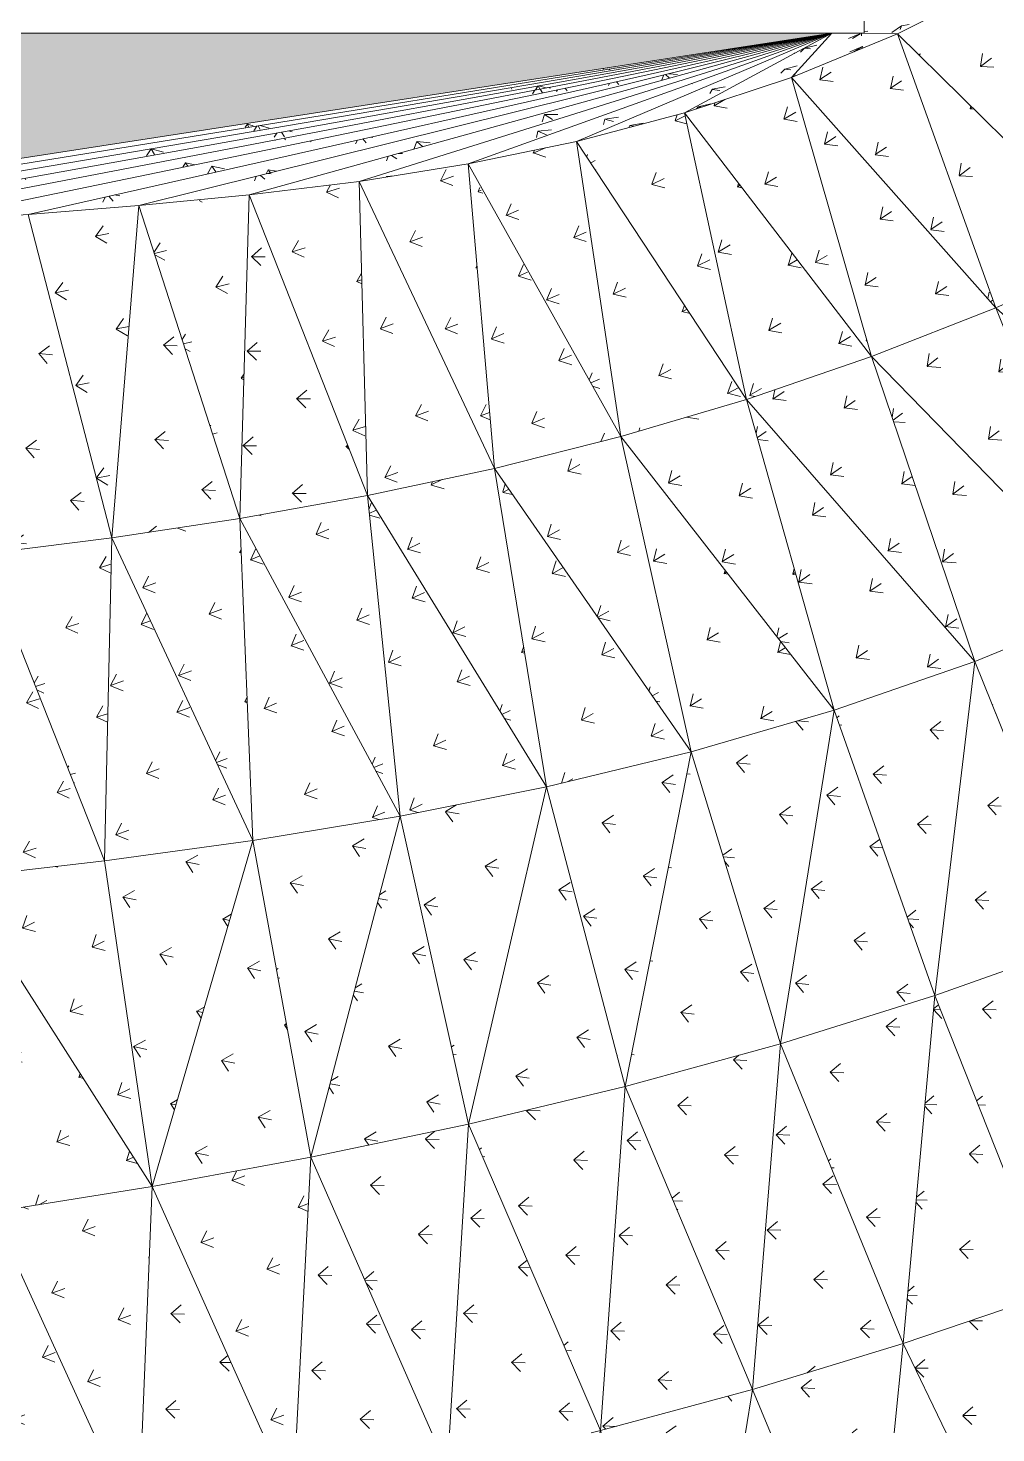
# Model space of a CAD drawing. Header units: millimetres. Extents: x -57519 to 497916, y -349472 to 446842.
# Drawn here: x 476790 to 480152, y -13502 to -8625 of the extents above; entities that cross this region are included whole.
import ezdxf

# ---------------------------------------------------------------- set-up
doc = ezdxf.new("R2010")
doc.units = ezdxf.units.MM
for name, color, linetype, lineweight in [('A-FLOR', 192, 'Continuous', 5), ('A-FLOR-PATT', 8, 'Continuous', 5), ('A-WALL', 113, 'Continuous', 20)]:
    doc.layers.add(name, color=color, linetype=linetype, lineweight=lineweight)

msp = doc.modelspace()

# ---------------------------------------------------------------- hatches: boundary and pattern name
at = {"layer": 'A-FLOR-PATT'}
h = msp.add_hatch(dxfattribs=at)
h.set_pattern_fill('FP_1845', color=256, style=0, pattern_type=2)
h.set_pattern_definition([(251.032, (475521.47, -16814.12), (142.931, 23.1444), [13.918, -91.058]), (214.662, (475521.474, -16814.115), (142.93003, 23.14613), [40.36, -174.894]), (9.198, (475521.47, -16814.115), (177.0521, 122.4203), [27.149, -117.644])])
h.paths.add_polyline_path([(479810.2, -8645.4), (480169.2, -8462.4), (479694.7, -8608), (479694.7, -8642.5), (479694.7, -8644)], flags=0)
h = msp.add_hatch(dxfattribs=at)
h.set_pattern_fill('FP_1748', color=256, style=0, pattern_type=2)
h.set_pattern_definition([(37.531, (386826.34, -27681.17), (37.6989, 233.3307), [47.438, -310.359]), (356.427, (386826.34, -27681.17), (37.6975, 233.33123), [46.223, -200.299]), (80.823, (386826.34, -27681.17), (-246.04345, 15.3608), [44.317, -192.04])])
h.paths.add_polyline_path([(480580.6, -9403.5), (480169.2, -8462.4), (479810.2, -8645.4), (480035.8, -8867.4)], flags=0)
h = msp.add_hatch(dxfattribs=at)
h.set_pattern_fill('FP_1830', color=256, style=0, pattern_type=2)
h.set_pattern_definition([(272.066, (493411.82, -5733.25), (184.9975, -147.1594), [40.275, -263.501]), (221.947, (493411.82, -5733.25), (184.9984, -147.1585), [43.876, -190.13]), (321.499, (493411.82, -5733.25), (174.0457, 156.4197), [44.323, -192.066])])
h.paths.add_polyline_path([(474457.6, -9434.3), (479582.2, -8642.5), (465950.1, -8642.5), (474382.6, -9427.3)], flags=0)
h = msp.add_hatch(dxfattribs=at)
h.set_pattern_fill('FP_1843', color=256, style=0, pattern_type=2)
h.set_pattern_definition([(302.478, (480062.9, -12432.99), (233.777, -55.24), [33.425, -218.681]), (237.993, (480062.9, -12433), (233.777, -55.242), [34.811, -150.848]), (346.705, (480062.9, -12432.99), (98.403, 157.436), [45.04, -195.175])])
h.paths.add_polyline_path([(475626.4, -9354.7), (476017.1, -9327.1), (479494.7, -8658.3), (475736.9, -9334.9)], flags=0)
h = msp.add_hatch(dxfattribs=at)
h.set_pattern_fill('FP_1836', color=256, style=0, pattern_type=2)
h.set_pattern_definition([(304.134, (479566.16, -12085.14), (235.8114, -51.709), [33.646, -220.13]), (239.463, (479566.16, -12085.14), (235.811, -51.712), [34.471, -149.375]), (347.631, (479566.16, -12085.14), (93.412, 158.347), [45.265, -196.149])])
h.paths.add_polyline_path([(476015.6, -9327.4), (476403.7, -9300), (479494.7, -8659.3), (476158.4, -9300)], flags=0)
h = msp.add_hatch(dxfattribs=at)
h.set_pattern_fill('FP_1837', color=256, style=0, pattern_type=2)
h.set_pattern_definition([(306.231, (478915.9, -11691.4), (238.198, -47.08), [33.892, -221.737]), (241.302, (478915.9, -11691.4), (238.198, -47.078), [34.013, -147.391]), (348.82, (478915.9, -11691.4), (87.109, 159.121), [45.526, -197.28])])
h.paths.add_polyline_path([(476403.7, -9300), (476790.5, -9272.3), (479494.7, -8660.6), (476537.5, -9272.3)], flags=0)
h = msp.add_hatch(dxfattribs=at)
h.set_pattern_fill('FP_1838', color=256, style=0, pattern_type=2)
h.set_pattern_definition([(310.44, (477607.12, -11810.46), (241.678, -36.982), [33.746, -220.779]), (243.96, (477607.12, -11810.46), (241.678, -36.981), [32.708, -141.734]), (351.3, (477607.12, -11810.46), (76.58, 156.733), [45.842, -198.649])])
h.paths.add_polyline_path([(476790.5, -9272.3), (477175.5, -9241.7), (479494.7, -8662.3), (476926.1, -9241.7)], flags=0)
h = msp.add_hatch(dxfattribs=at)
h.set_pattern_fill('FP_1842', color=256, style=0, pattern_type=2)
h.set_pattern_definition([(317.347, (475508.93, -12355.23), (245.7724, -20.6884), [33.308, -217.92]), (247.808, (475508.93, -12355.23), (245.773, -20.685), [30.281, -131.217]), (355.189, (475508.93, -12355.23), (61, 149.534), [46.245, -200.397])])
h.paths.add_polyline_path([(477175.5, -9241.7), (477558.7, -9204.6), (479494.7, -8664.3), (477324.4, -9204.6)], flags=0)
h = msp.add_hatch(dxfattribs=at)
h.set_pattern_fill('FP_1839', color=256, style=0, pattern_type=2)
h.set_pattern_definition([(326.625, (472633.31, -12874.51), (249.1, -0.1556), [32.883, -215.139]), (252.879, (472633.3, -12874.5), (249.1, -0.159), [26.738, -115.866]), (359.964, (472633.31, -12874.51), (41.9796, 136.2847), [46.706, -202.394])])
h.paths.add_polyline_path([(477558.7, -9204.6), (477939.9, -9157.5), (479494.7, -8666.8), (477592.7, -9195.2)], flags=0)
h = msp.add_hatch(dxfattribs=at)
h.set_pattern_fill('FP_1841', color=256, style=0, pattern_type=2)
h.set_pattern_definition([(336.675, (469330.8, -12942.79), (250.088, 20.2256), [32.36, -211.715]), (257.475, (469330.8, -12942.8), (250.088, 20.222), [22.447, -97.269]), (4.623, (469330.8, -12942.79), (25.9621, 116.8667), [47.045, -203.86])])
h.paths.add_polyline_path([(477939.9, -9157.5), (478318.9, -9096.7), (479494.7, -8670), (478072.6, -9115.9)], flags=0)
h = msp.add_hatch(dxfattribs=at)
h.set_pattern_fill('FP_1840', color=256, style=0, pattern_type=2)
h.set_pattern_definition([(345.082, (466860.31, -12586.35), (248.16084, 35.7317), [30.664, -200.62]), (255.481, (466860.3, -12586.35), (248.161, 35.731), [18.453, -79.962]), (8.194, (466860.31, -12586.35), (24.6712, 95.2719), [47.01, -203.71])])
h.paths.add_polyline_path([(478318.9, -9096.7), (478695.7, -9018.7), (479494.7, -8674), (478695.7, -8961.3)], flags=0)
h = msp.add_hatch(dxfattribs=at)
h.set_pattern_fill('FP_1872', color=256, style=0, pattern_type=2)
h.set_pattern_definition([(350.952, (466315.06, -12533.4), (242.389, 47.0995), [26.763, -175.096]), (241.37, (466315.06, -12533.4), (242.3888, 47.101), [16.843, -72.985]), (10.997, (466315.06, -12533.4), (43.04103, 78.84522), [46.298, -200.625])])
h.paths.add_polyline_path([(478695.7, -9018.7), (479069.9, -8919.8), (479582.2, -8642.5), (479050.3, -8868.2)], flags=0)
h = msp.add_hatch(dxfattribs=at)
h.set_pattern_fill('FP_1844', color=256, style=0, pattern_type=2)
h.set_pattern_definition([(354.946, (464621.74, -14163.54), (231.7595, 58.3742), [21.754, -142.322]), (226.83, (464621.74, -14163.54), (231.7576, 58.3778), [18.723, -81.135]), (14.138, (464621.743, -14163.537), (68.32014, 72.82975), [44.812, -194.185])])
h.paths.add_polyline_path([(479069.9, -8919.8), (479441.4, -8796.6), (479582.2, -8642.5), (479166.8, -8867.4)], flags=0)
h = msp.add_hatch(dxfattribs=at)
h.set_pattern_fill('FP_1747', color=256, style=0, pattern_type=2)
h.set_pattern_definition([(33.798, (386957.55, -23876.78), (52.18377, 229.54296), [47.394, -310.075]), (352.855, (386957.55, -23876.78), (52.18495, 229.5427), [46.273, -200.518]), (77.192, (386957.55, -23876.78), (-244.8751, 30.6958), [44.138, -191.263])])
h.paths.add_polyline_path([(480151.8, -9596.2), (479810.2, -8645.4), (479441.4, -8796.6), (479638.7, -9018.7)], flags=0)
h = msp.add_hatch(dxfattribs=at)
h.set_pattern_fill('FP_1846', color=256, style=0, pattern_type=2)
h.set_pattern_definition([(211.265, (445702.235, -31775.42), (4.44424, -46.312076), [35.851, -234.557]), (201.758, (445702.235, -31775.42), (4.443885, -46.312084), [47.56, -206.094]), (275.481, (445702.23, -31775.42), (235.583, 94.0278), [8.723, -37.802])])
h.paths.add_polyline_path([(479441.4, -8796.6), (479810.2, -8645.4), (479579.6, -8645.4), (479494.7, -8738.3)], flags=0)
h = msp.add_hatch(dxfattribs=at)
h.set_pattern_fill('FP_1749', color=256, style=0, pattern_type=2)
h.set_pattern_definition([(37.056, (386597.07, -27966.27), (38.11237, 231.59081), [47.337, -309.701]), (356.189, (386597.07, -27966.27), (38.1131, 231.5909), [46.381, -200.986]), (80.655, (386597.07, -27966.27), (-246.8212, 16.4397), [44.007, -190.698])])
h.paths.add_polyline_path([(480151.8, -9596.2), (480580.6, -9403.5), (479810.2, -8645.4), (480082.5, -9403.5)], flags=0)
h = msp.add_hatch(dxfattribs=at)
h.set_pattern_fill('FP_1832', color=256, style=0, pattern_type=2)
h.set_pattern_definition([(297.7, (481584.5, -12587.34), (228.1338, -66.0766), [33.417, -218.631]), (234.761, (481584.5, -12587.34), (228.133, -66.0775), [36.062, -156.267]), (343.847, (481584.5, -12587.34), (110.9704, 157.085), [44.533, -192.977])])
h.paths.add_polyline_path([(474457.6, -9434.3), (474846.9, -9408.4), (479050.3, -8724.7), (474625, -9408.4)], flags=0)
h = msp.add_hatch(dxfattribs=at)
h.set_pattern_fill('FP_1831', color=256, style=0, pattern_type=2)
h.set_pattern_definition([(299.315, (481042.98, -12683.36), (229.999, -62.253), [33.308, -217.916]), (235.691, (481042.98, -12683.36), (230, -62.252), [35.593, -154.235]), (344.855, (481042.98, -12683.36), (106.998, 156.7994), [44.677, -193.599])])
h.paths.add_polyline_path([(474846.9, -9408.4), (475286.4, -9373.4), (479050.3, -8728.6), (475011.3, -9381.8)], flags=0)
h = msp.add_hatch(dxfattribs=at)
h.set_pattern_fill('FP_1834', color=256, style=0, pattern_type=2)
h.set_pattern_definition([(300.893, (480543.75, -12631.08), (231.8615, -58.6904), [33.312, -217.941]), (236.755, (480543.75, -12631.08), (231.862, -58.69), [35.18, -152.445]), (345.795, (480543.75, -12631.08), (102.86, 156.916), [44.845, -194.329])])
h.paths.add_polyline_path([(475236.7, -9381.8), (475655.8, -9349.4), (479050.3, -8733), (475395.8, -9354.7)], flags=0)
h = msp.add_hatch(dxfattribs=at)
h.set_pattern_fill('FP_1745', color=256, style=0, pattern_type=2)
h.set_pattern_definition([(30.118, (387334.03, -19732.32), (66.61522, 225.59624), [47.383, -310.001]), (349.199, (387334.03, -19732.32), (66.6155, 225.596), [46.293, -200.601]), (73.549, (387334.03, -19732.32), (-242.5195, 46.26745), [44.105, -191.121])])
h.paths.add_polyline_path([(479720.1, -9765.9), (479441.4, -8796.6), (479069.9, -8919.8), (479582.2, -9586.5)], flags=0)
h = msp.add_hatch(dxfattribs=at)
h.set_pattern_fill('FP_1750', color=256, style=0, pattern_type=2)
h.set_pattern_definition([(33.652, (386888.17, -23914.56), (52.2915, 229.016), [47.364, -309.877]), (352.779, (386888.17, -23914.56), (52.2914, 229.01654), [46.32, -200.722]), (77.138, (386888.17, -23914.56), (-245.083, 31.0525), [44.046, -190.865])])
h.paths.add_polyline_path([(479720.1, -9765.9), (480151.8, -9596.2), (479441.4, -8796.6), (479671.3, -9596.2)], flags=0)
h = msp.add_hatch(dxfattribs=at)
h.set_pattern_fill('FP_1744', color=256, style=0, pattern_type=2)
h.set_pattern_definition([(26.515, (387964.83, -15466.9), (80.70385, 221.27393), [47.389, -310.042]), (345.531, (387964.83, -15466.9), (80.7043, 221.2737), [46.306, -200.658]), (69.962, (387964.83, -15466.9), (-239.13123, 61.7039), [44.162, -191.37])])
h.paths.add_polyline_path([(479285.9, -9914.3), (479069.9, -8919.8), (478695.7, -9018.7), (479050.3, -9556.8)], flags=0)
h = msp.add_hatch(dxfattribs=at)
h.set_pattern_fill('FP_1746', color=256, style=0, pattern_type=2)
h.set_pattern_definition([(30.211, (387351.93, -19638.75), (66.5544, 225.92474), [47.401, -310.12]), (349.249, (387351.93, -19638.75), (66.5564, 225.9241), [46.263, -200.474]), (73.585, (387351.93, -19638.75), (-242.4062, 46.0283), [44.161, -191.363])])
h.paths.add_polyline_path([(479285.9, -9914.3), (479720.1, -9765.9), (479069.9, -8919.8), (479253.6, -9765.9)], flags=0)
h = msp.add_hatch(dxfattribs=at)
h.set_pattern_fill('FP_1738', color=256, style=0, pattern_type=2)
h.set_pattern_definition([(23.061, (388856.22, -11229.05), (94.19715, 216.64012), [47.411, -310.182]), (341.941, (388856.22, -11229.05), (94.19517, 216.6411), [46.31, -200.677]), (66.5, (388856.22, -11229.05), (-234.81925, 76.56855), [44.294, -191.94])])
h.paths.add_polyline_path([(478849.1, -10043), (478695.7, -9018.7), (478318.9, -9096.7), (478508.1, -9434.3)], flags=0)
h = msp.add_hatch(dxfattribs=at)
h.set_pattern_fill('FP_1813', color=256, style=0, pattern_type=2)
h.set_pattern_definition([(26.805, (388035.95, -15288.28), (80.55837, 222.28785), [47.442, -310.39]), (345.69, (388035.95, -15288.28), (80.5572, 222.2889), [46.213, -200.258]), (70.079, (388035.95, -15288.28), (-238.8237, 60.9224), [44.332, -192.104])])
h.paths.add_polyline_path([(478849.1, -10043), (479285.9, -9914.3), (478695.7, -9018.7), (478829.8, -9914.3)], flags=0)
h = msp.add_hatch(dxfattribs=at)
h.set_pattern_fill('FP_1737', color=256, style=0, pattern_type=2)
h.set_pattern_definition([(19.799, (389988.85, -7135.3), (106.93486, 211.7504), [47.443, -310.396]), (338.491, (389988.85, -7135.3), (106.9349, 211.75095), [46.303, -200.646]), (63.206, (389988.85, -7135.3), (-229.7511, 90.5435), [44.479, -192.741])])
h.paths.add_polyline_path([(478410.1, -10153.8), (478318.9, -9096.7), (477939.9, -9157.5), (478070.5, -9434.3)], flags=0)
h = msp.add_hatch(dxfattribs=at)
h.set_pattern_fill('FP_1743', color=256, style=0, pattern_type=2)
h.set_pattern_definition([(23.489, (388956.8, -10997.31), (94.03386, 218.1184), [47.483, -310.656]), (342.176, (388956.8, -10997.3), (94.03513, 218.1178), [46.172, -200.077]), (66.679, (388956.8, -10997.3), (-234.4291, 75.3721), [44.536, -192.989])])
h.paths.add_polyline_path([(478410.1, -10153.8), (478849.1, -10043), (478320.1, -9110.5), (478400.5, -10043)], flags=0)
h = msp.add_hatch(dxfattribs=at)
h.set_pattern_fill('FP_1739', color=256, style=0, pattern_type=2)
h.set_pattern_definition([(16.747, (391335.82, -3265.04), (118.84117, 206.64622), [47.482, -310.653]), (335.221, (391335.82, -3265.04), (118.84185, 206.6457), [46.281, -200.549]), (60.097, (391335.82, -3265.04), (-224.10474, 103.44985), [44.696, -193.685])])
h.paths.add_polyline_path([(477968.9, -10248.3), (477939.9, -9157.5), (477558.7, -9204.6), (477932.7, -10156.1)], flags=0)
h = msp.add_hatch(dxfattribs=at)
h.set_pattern_fill('FP_1709', color=256, style=0, pattern_type=2)
h.set_pattern_definition([(20.299, (390107.08, -6872.31), (106.80206, 213.45854), [47.52, -310.898]), (338.766, (390107.08, -6872.3), (106.8037, 213.4579), [46.136, -199.924]), (63.419, (390107.08, -6872.3), (-229.3555, 89.1175), [44.754, -193.933])])
h.paths.add_polyline_path([(477968.9, -10248.3), (478410.1, -10153.8), (477940.2, -9167.7), (477966.8, -10167.2)], flags=0)
h = msp.add_hatch(dxfattribs=at)
h.set_pattern_fill('FP_1736', color=256, style=0, pattern_type=2)
h.set_pattern_definition([(13.903, (392875.17, 335.54), (129.91083, 201.3496), [47.524, -310.923]), (332.145, (392875.17, 335.54), (129.91206, 201.3492), [46.239, -200.369]), (57.17, (392875.17, 335.54), (-218.0345, 115.2219), [44.929, -194.693])])
h.paths.add_polyline_path([(477525.8, -10328.2), (477558.7, -9204.6), (477177.2, -9247), (477404.4, -9951.6)], flags=0)
h = msp.add_hatch(dxfattribs=at)
h.set_pattern_fill('FP_1740', color=256, style=0, pattern_type=2)
h.set_pattern_definition([(11.255, (394596.48, 3645.56), (140.18184, 195.88024), [47.563, -311.178]), (329.262, (394596.48, 3645.56), (140.1831, 195.8789), [46.173, -200.082]), (54.41, (394596.48, 3645.56), (-211.6586, 125.8645), [45.164, -195.709])])
h.paths.add_polyline_path([(477080.9, -10395.3), (477175.5, -9241.7), (476791.9, -9278), (477080.3, -10392.9)], flags=0)
h = msp.add_hatch(dxfattribs=at)
h.set_pattern_fill('FP_1705', color=256, style=0, pattern_type=2)
h.set_pattern_definition([(356.936, (410533.58, 16128.68), (193.79703, 154.6824), [47.435, -310.345]), (313.245, (410533.58, 16128.68), (193.7961, 154.6825), [44.738, -193.865]), (38.595, (410533.58, 16128.68), (-163.4692, 173.8081), [46.492, -201.467])])
h.paths.add_polyline_path([(477080.9, -10395.3), (477525.8, -10328.2), (477174.5, -9253.7), (477086.4, -10328.2)], flags=0)
h = msp.add_hatch(dxfattribs=at)
h.set_pattern_fill('FP_1704', color=256, style=0, pattern_type=2)
h.set_pattern_definition([(359.537, (408442.04, 13783.8), (186.4259, 162.58284), [47.457, -310.484]), (316.025, (408442.04, 13783.8), (186.4252, 162.5844), [44.685, -193.633]), (41.092, (408442.04, 13783.8), (-171.5028, 165.47534), [46.38, -200.982])])
h.paths.add_polyline_path([(477525.8, -10328.2), (477968.9, -10248.3), (477558.3, -9219), (477528.1, -10248.3)], flags=0)
h = msp.add_hatch(dxfattribs=at)
h.set_pattern_fill('FP_1703', color=256, style=0, pattern_type=2)
h.set_pattern_definition([(354.456, (412696.23, 18247.55), (200.54333, 146.77807), [47.41, -310.178]), (310.592, (412696.23, 18247.55), (200.5445, 146.777), [44.772, -194.014]), (36.2, (412696.23, 18247.55), (-155.3696, 181.3259), [46.597, -201.922])])
h.paths.add_polyline_path([(476634.3, -10451.2), (477080.3, -10392.9), (476789, -9283.7), (476725.1, -9765.6)], flags=0)
h = msp.add_hatch(dxfattribs=at)
h.set_pattern_fill('FP_1607', color=256, style=0, pattern_type=2)
h.set_pattern_definition([(37.111, (382558.43, -26580.17), (35.81995, 233.9258), [47.277, -309.305]), (355.679, (382558.43, -26580.17), (35.8217, 233.92495), [46.735, -202.517]), (81.294, (382558.43, -26580.17), (-248.54324, 18.77895), [44.372, -192.28])])
h.paths.add_polyline_path([(480560, -10627.2), (480151.8, -9596.2), (479720.1, -9765.9), (480151.8, -10208.6)], flags=0)
h = msp.add_hatch(dxfattribs=at)
h.set_pattern_fill('FP_1601', color=256, style=0, pattern_type=2)
h.set_pattern_definition([(40.214, (383001.82, -30170.56), (23.8348, 235.8169), [47.326, -309.627]), (358.768, (383001.82, -30170.56), (23.83177, 235.8171), [46.651, -202.155]), (84.229, (383001.82, -30170.56), (-248.7487, 5.3505), [44.441, -192.577])])
h.paths.add_polyline_path([(480560, -10627.2), (481032.1, -10399.1), (480151.8, -9596.2), (480469.7, -10399.1)], flags=0)
h = msp.add_hatch(dxfattribs=at)
h.set_pattern_fill('FP_1605', color=256, style=0, pattern_type=2)
h.set_pattern_definition([(34.285, (382612.15, -22931.43), (47.45352, 232.1755), [47.291, -309.403]), (352.798, (382612.15, -22931.43), (47.45276, 232.17574), [46.731, -202.5]), (78.448, (382612.15, -22931.43), (-247.264, 31.2484), [44.433, -192.542])])
h.paths.add_polyline_path([(480078.8, -10824.5), (479720.1, -9765.9), (479285.9, -9914.3), (479720.1, -10412.8)], flags=0)
h = msp.add_hatch(dxfattribs=at)
h.set_pattern_fill('FP_1602', color=256, style=0, pattern_type=2)
h.set_pattern_definition([(37.239, (382582.99, -26474.53), (35.71185, 234.38192), [47.31, -309.524]), (355.752, (382583, -26474.53), (35.7127, 234.38253), [46.698, -202.356]), (81.337, (382583, -26474.53), (-248.3701, 18.44656), [44.454, -192.634])])
h.paths.add_polyline_path([(480078.8, -10824.5), (480560, -10627.2), (479720.1, -9765.9), (480012, -10627.2)], flags=0)
h = msp.add_hatch(dxfattribs=at)
h.set_pattern_fill('FP_1603', color=256, style=0, pattern_type=2)
h.set_pattern_definition([(31.465, (383042.3, -19375.24), (59.05848, 229.7369), [47.309, -309.519]), (349.948, (383042.3, -19375.24), (59.06113, 229.73586), [46.711, -202.414]), (75.583, (383042.3, -19375.24), (-245.301, 43.4806), [44.476, -192.73])])
h.paths.add_polyline_path([(479589.5, -10993.7), (479285.9, -9914.3), (478849.1, -10043), (479493.5, -10870.4)], flags=0)
h = msp.add_hatch(dxfattribs=at)
h.set_pattern_fill('FP_1600', color=256, style=0, pattern_type=2)
h.set_pattern_definition([(34.318, (382614.08, -22884.4), (47.43113, 232.29333), [47.3, -309.459]), (352.817, (382614.08, -22884.4), (47.42995, 232.2935), [46.721, -202.459]), (78.46, (382614.08, -22884.4), (-247.22464, 31.1566), [44.454, -192.633])])
h.paths.add_polyline_path([(479589.5, -10993.7), (480078.8, -10824.5), (479285.9, -9914.3), (479541.9, -10824.5)], flags=0)
h = msp.add_hatch(dxfattribs=at)
h.set_pattern_fill('FP_1597', color=256, style=0, pattern_type=2)
h.set_pattern_definition([(28.63, (383808.69, -15876.52), (70.70695, 226.63443), [47.332, -309.668]), (347.099, (383808.69, -15876.52), (70.7061, 226.63555), [46.674, -202.254]), (72.673, (383808.69, -15876.52), (-242.6437, 55.5774), [44.514, -192.894])])
h.paths.add_polyline_path([(479093.1, -11137.7), (478849.1, -10043), (478410.1, -10153.8), (479050.3, -11075.9)], flags=0)
h = msp.add_hatch(dxfattribs=at)
h.set_pattern_fill('FP_1598', color=256, style=0, pattern_type=2)
h.set_pattern_definition([(31.425, (383031.36, -19361.24), (59.0862, 229.59817), [47.299, -309.455]), (349.925, (383031.36, -19361.24), (59.0854, 229.59827), [46.722, -202.462]), (75.568, (383031.36, -19361.24), (-245.34094, 43.5942), [44.452, -192.627])])
h.paths.add_polyline_path([(479093.1, -11137.7), (479589.5, -10993.7), (478849.1, -10043), (479050.3, -10945.4)], flags=0)
h = msp.add_hatch(dxfattribs=at)
h.set_pattern_fill('FP_1599', color=256, style=0, pattern_type=2)
h.set_pattern_definition([(25.769, (384884.42, -12411.43), (82.425, 222.88252), [47.361, -309.859]), (344.227, (384884.42, -12411.43), (82.4278, 222.88124), [46.619, -202.014]), (69.704, (384884.42, -12411.43), (-239.27, 67.5858), [44.557, -193.079])])
h.paths.add_polyline_path([(478590.5, -11259.1), (478410.1, -10153.8), (477968.9, -10248.3), (478544.9, -11184.8)], flags=0)
h = msp.add_hatch(dxfattribs=at)
h.set_pattern_fill('FP_1596', color=256, style=0, pattern_type=2)
h.set_pattern_definition([(28.538, (383790.84, -15875.76), (70.7587, 226.3179), [47.31, -309.527]), (347.044, (383790.84, -15875.76), (70.7583, 226.31727), [46.7, -202.365]), (72.639, (383790.84, -15875.76), (-242.7242, 55.8375), [44.46, -192.661])])
h.paths.add_polyline_path([(478590.5, -11259.1), (479093.1, -11137.7), (478410.1, -10153.8), (478578.4, -11184.8)], flags=0)
h = msp.add_hatch(dxfattribs=at)
h.set_pattern_fill('FP_1590', color=256, style=0, pattern_type=2)
h.set_pattern_definition([(22.874, (386249.57, -8967.55), (94.22533, 218.47978), [47.397, -310.094]), (341.316, (386249.57, -8967.55), (94.2264, 218.47965), [46.544, -201.691]), (66.671, (386249.57, -8967.55), (-235.1542, 79.51954), [44.612, -193.32])])
h.paths.add_polyline_path([(478082.7, -11360.9), (477968.9, -10248.3), (477525.8, -10328.2), (477987.8, -11184.8)], flags=0)
h = msp.add_hatch(dxfattribs=at)
h.set_pattern_fill('FP_1595', color=256, style=0, pattern_type=2)
h.set_pattern_definition([(25.646, (384861.85, -12408.55), (82.48252, 222.4609), [47.334, -309.682]), (344.154, (384861.85, -12408.55), (82.4819, 222.4608), [46.653, -202.165]), (69.657, (384861.85, -12408.55), (-239.363, 67.9395), [44.486, -192.773])])
h.paths.add_polyline_path([(478082.7, -11360.9), (478590.5, -11259.1), (477968.9, -10248.3), (478064.7, -11184.8)], flags=0)
h = msp.add_hatch(dxfattribs=at)
h.set_pattern_fill('FP_1589', color=256, style=0, pattern_type=2)
h.set_pattern_definition([(19.949, (387886.26, -5543.89), (106.06136, 213.4384), [47.439, -310.366]), (338.359, (387886.26, -5543.9), (106.06273, 213.4378), [46.45, -201.285]), (63.576, (387886.26, -5543.9), (-230.2727, 91.3617), [44.688, -193.649])])
h.paths.add_polyline_path([(477570.7, -11445.8), (477525.8, -10328.2), (477080.9, -10395.3), (477449, -11184.8)], flags=0)
h = msp.add_hatch(dxfattribs=at)
h.set_pattern_fill('FP_1560', color=256, style=0, pattern_type=2)
h.set_pattern_definition([(22.742, (386222.15, -8950.28), (94.26907, 218.02837), [47.37, -309.917]), (341.238, (386222.15, -8950.28), (94.27015, 218.02753), [46.583, -201.859]), (66.617, (386222.15, -8950.28), (-235.24, 79.9109), [44.538, -192.997])])
h.paths.add_polyline_path([(477570.7, -11445.8), (478082.7, -11360.9), (477525.8, -10328.2), (477567.3, -11360.9)], flags=0)
h = msp.add_hatch(dxfattribs=at)
h.set_pattern_fill('FP_1591', color=256, style=0, pattern_type=2)
h.set_pattern_definition([(17.004, (389774.15, -2150.7), (117.85852, 207.7796), [47.483, -310.659]), (335.357, (389774.15, -2150.7), (117.8593, 207.7788), [46.338, -200.797]), (60.437, (389774.15, -2150.7), (-224.6272, 103.0446), [44.79, -194.089])])
h.paths.add_polyline_path([(477055.3, -11516.5), (477080.3, -10395.4), (476634.3, -10451.2), (476924.3, -11184.8)], flags=0)
h = msp.add_hatch(dxfattribs=at)
h.set_pattern_fill('FP_1555', color=256, style=0, pattern_type=2)
h.set_pattern_definition([(19.827, (387853.54, -5501.95), (106.0884, 213.02298), [47.416, -310.218]), (338.288, (387853.54, -5501.95), (106.08915, 213.02206), [46.488, -201.447]), (63.526, (387853.54, -5501.95), (-230.3457, 91.72026), [44.621, -193.357])])
h.paths.add_polyline_path([(477055.3, -11516.5), (477570.7, -11445.8), (477080.9, -10395.3), (477062.9, -11184.8)], flags=0)
h = msp.add_hatch(dxfattribs=at)
h.set_pattern_fill('FP_1556', color=256, style=0, pattern_type=2)
h.set_pattern_definition([(16.909, (389737.49, -2074.99), (117.87278, 207.4595), [47.468, -310.56]), (335.303, (389737.5, -2074.99), (117.8717, 207.4603), [46.368, -200.93]), (60.396, (389737.5, -2074.99), (-224.6777, 103.3266), [44.739, -193.869])])
h.paths.add_polyline_path([(476537.6, -11575.9), (477055.3, -11516.5), (476634.3, -10451.2), (476571.2, -11184.8)], flags=0)
h = msp.add_hatch(dxfattribs=at)
h.set_pattern_fill('FP_1464', color=256, style=0, pattern_type=2)
h.set_pattern_definition([(359.157, (411264.4, 14248.51), (192.0703, 162.0717), [46.807, -306.232]), (313.894, (411264.4, 14248.5), (192.0712, 162.0708), [43.521, -188.592]), (40.158, (411264.4, 14248.51), (-160.9301, 167.26514), [47.121, -204.192])])
h.paths.add_polyline_path([(480469.2, -11795.1), (480560, -10627.2), (480078.8, -10824.5), (480223.8, -11184.8)], flags=0)
h = msp.add_hatch(dxfattribs=at)
h.set_pattern_fill('FP_1461', color=256, style=0, pattern_type=2)
h.set_pattern_definition([(356.878, (412854.2, 15533.13), (198.11644, 154.206), [46.873, -306.663]), (311.764, (412854.2, 15533.13), (198.1159, 154.20655), [43.604, -188.949]), (37.896, (412854.2, 15533.13), (-154.89455, 173.4602), [47.073, -203.984])])
h.paths.add_polyline_path([(479939.3, -11984), (480078.8, -10824.5), (479589.5, -10993.7), (479657.1, -11184.8)], flags=0)
h = msp.add_hatch(dxfattribs=at)
h.set_pattern_fill('FP_1457', color=256, style=0, pattern_type=2)
h.set_pattern_definition([(356.967, (412954.5, 15332.03), (198.0426, 154.48875), [46.837, -306.427]), (311.779, (412954.5, 15332.03), (198.04245, 154.489), [43.543, -188.688]), (37.957, (412954.5, 15332.03), (-154.7265, 173.17964), [47.095, -204.078])])
h.paths.add_polyline_path([(479939.3, -11984), (480469.2, -11795.1), (480078.8, -10824.5), (480035.5, -11184.8)], flags=0)
h = msp.add_hatch(dxfattribs=at)
h.set_pattern_fill('FP_1462', color=256, style=0, pattern_type=2)
h.set_pattern_definition([(354.732, (414307.33, 16829.47), (203.4425, 146.78705), [46.933, -307.058]), (309.739, (414307.33, 16829.47), (203.442, 146.788), [43.717, -189.438]), (35.811, (414307.33, 16829.47), (-149.0524, 179.2887), [47.038, -203.831])])
h.paths.add_polyline_path([(479404.2, -12151.5), (479589.5, -10993.7), (479093.1, -11137.7), (479107.6, -11184.8)], flags=0)
h = msp.add_hatch(dxfattribs=at)
h.set_pattern_fill('FP_1455', color=256, style=0, pattern_type=2)
h.set_pattern_definition([(354.932, (414575.93, 16645.39), (203.30095, 147.42415), [46.856, -306.553]), (309.779, (414575.93, 16645.4), (203.2997, 147.4264), [43.584, -188.865]), (35.948, (414575.93, 16645.4), (-148.7262, 178.64265), [47.087, -204.042])])
h.paths.add_polyline_path([(479404.2, -12151.5), (479939.3, -11984), (479589.5, -10993.7), (479558.9, -11184.8)], flags=0)
h = msp.add_hatch(dxfattribs=at)
h.set_pattern_fill('FP_1460', color=256, style=0, pattern_type=2)
h.set_pattern_definition([(352.735, (415633.2, 18133.85), (208.10604, 139.89024), [46.986, -307.406]), (307.833, (415633.2, 18133.85), (208.1044, 139.8925), [43.849, -190.014]), (33.91, (415633.2, 18133.85), (-143.4436, 184.7048), [47.016, -203.737])])
h.paths.add_polyline_path([(478864.3, -12299.6), (479093.1, -11137.7), (478590.5, -11259.1)], flags=0)
h = msp.add_hatch(dxfattribs=at)
h.set_pattern_fill('FP_1458', color=256, style=0, pattern_type=2)
h.set_pattern_definition([(353.025, (416018.33, 17947.42), (207.92726, 140.81826), [46.879, -306.705]), (307.899, (416018.33, 17947.42), (207.92495, 140.8213), [43.662, -189.204]), (34.108, (416018.33, 17947.42), (-143.0412, 183.7552), [47.086, -204.039])])
h.paths.add_polyline_path([(478864.3, -12299.6), (479404.2, -12151.5), (479093.1, -11137.7), (479050.3, -11355.2)], flags=0)
h = msp.add_hatch(dxfattribs=at)
h.set_pattern_fill('FP_1453', color=256, style=0, pattern_type=2)
h.set_pattern_definition([(350.894, (416848.01, 19439.42), (212.18057, 133.54807), [47.031, -307.699]), (306.051, (416848.01, 19439.42), (212.1823, 133.5451), [43.991, -190.63]), (32.186, (416848.01, 19439.42), (-138.07645, 189.6886), [47.008, -203.702])])
h.paths.add_polyline_path([(478320.1, -12430.2), (478590.5, -11259.1), (478082.7, -11360.9)], flags=0)
h = msp.add_hatch(dxfattribs=at)
h.set_pattern_fill('FP_1452', color=256, style=0, pattern_type=2)
h.set_pattern_definition([(351.249, (417305.22, 19239.9), (211.9911, 134.68644), [46.904, -306.87]), (306.14, (417305.22, 19239.9), (211.99035, 134.6872), [43.767, -189.659]), (32.43, (417305.22, 19239.9), (-137.667, 188.50896), [47.092, -204.066])])
h.paths.add_polyline_path([(478320.1, -12430.2), (478864.3, -12299.6), (478590.5, -11259.1)], flags=0)
h = msp.add_hatch(dxfattribs=at)
h.set_pattern_fill('FP_1454', color=256, style=0, pattern_type=2)
h.set_pattern_definition([(349.204, (417973.65, 20737.56), (215.7558, 127.7381), [47.066, -307.931]), (304.393, (417973.65, 20737.56), (215.7554, 127.7389), [44.134, -191.247]), (30.628, (417973.65, 20737.56), (-132.9595, 194.23186), [47.013, -203.722])])
h.paths.add_polyline_path([(477772.3, -12545.1), (478082.7, -11360.9), (477570.7, -11445.8)], flags=0)
h = msp.add_hatch(dxfattribs=at)
h.set_pattern_fill('FP_1451', color=256, style=0, pattern_type=2)
h.set_pattern_definition([(349.6, (418466.45, 20521.28), (215.5708, 129.01283), [46.929, -307.031]), (304.498, (418466.45, 20521.28), (215.5715, 129.0122), [43.889, -190.184]), (30.899, (418466.45, 20521.28), (-132.5736, 192.9111), [47.105, -204.122])])
h.paths.add_polyline_path([(477772.3, -12545.1), (478320.1, -12430.2), (478082.7, -11360.9), (477968.9, -11795)], flags=0)
h = msp.add_hatch(dxfattribs=at)
h.set_pattern_fill('FP_1446', color=256, style=0, pattern_type=2)
h.set_pattern_definition([(347.656, (419036.39, 22019.11), (218.91483, 122.41938), [47.092, -308.098]), (302.848, (419036.4, 22019.1), (218.9144, 122.4203), [44.269, -191.832]), (29.214, (419036.4, 22019.1), (-128.062, 198.3534), [47.029, -203.791])])
h.paths.add_polyline_path([(477221.2, -12646.4), (477570.7, -11445.8), (477055.3, -11516.5), (477130.3, -12026.9)], flags=0)
h = msp.add_hatch(dxfattribs=at)
h.set_pattern_fill('FP_1450', color=256, style=0, pattern_type=2)
h.set_pattern_definition([(348.069, (419535.56, 21787.4), (218.7457, 123.75435), [46.951, -307.175]), (302.963, (419535.56, 21787.4), (218.7462, 123.7538), [44.016, -190.738]), (29.499, (419535.56, 21787.4), (-127.7302, 196.9642), [47.124, -204.202])])
h.paths.add_polyline_path([(477221.2, -12646.4), (477772.3, -12545.1), (477570.7, -11445.8), (477250.7, -12545.1)], flags=0)
h = msp.add_hatch(dxfattribs=at)
h.set_pattern_fill('FP_1445', color=256, style=0, pattern_type=2)
h.set_pattern_definition([(26.298, (382053.58, -11810), (76.69456, 223.40918), [47.111, -308.225]), (344.741, (382053.58, -11810), (76.6943, 223.40946), [47.007, -203.697]), (71.054, (382053.58, -11810), (-241.86664, 65.97786), [44.289, -191.918])])
h.paths.add_polyline_path([(477221.2, -12646.4), (477055.3, -11516.5), (476537.6, -11575.9), (477080.3, -12425.7)], flags=0)
h = msp.add_hatch(dxfattribs=at)
h.set_pattern_fill('FP_1415', color=256, style=0, pattern_type=2)
h.set_pattern_definition([(26.729, (381993.92, -11641.87), (76.49984, 224.87802), [47.232, -309.013]), (345.024, (381993.92, -11641.87), (76.499, 224.8777), [46.908, -203.268]), (71.212, (381993.92, -11641.87), (-241.67825, 64.65154), [44.538, -192.996])])
h.paths.add_polyline_path([(476667.5, -12735.9), (477221.2, -12646.4), (476537.6, -11575.9), (476657.5, -12646.4)], flags=0)
h = msp.add_hatch(dxfattribs=at)
h.set_pattern_fill('FP_1308', color=256, style=0, pattern_type=2)
h.set_pattern_definition([(357.629, (409741.62, 15647.92), (195.1881, 158.13446), [46.962, -307.245]), (312.569, (409741.62, 15647.92), (195.1885, 158.1337), [43.991, -190.628]), (39.013, (409741.62, 15647.92), (-158.7151, 172.7874), [47.101, -204.105])])
h.paths.add_polyline_path([(480348.9, -13016.4), (480469.2, -11795.1), (479939.3, -11984), (480078.8, -12335.6)], flags=0)
h = msp.add_hatch(dxfattribs=at)
h.set_pattern_fill('FP_1307', color=256, style=0, pattern_type=2)
h.set_pattern_definition([(357.693, (408837.03, 15665.36), (194.37833, 158.1657), [47.096, -308.122]), (312.951, (408837.03, 15665.36), (194.37885, 158.1645), [44.18, -191.448]), (39.135, (408837.03, 15665.36), (-160.551, 172.4649), [46.987, -203.61])])
h.paths.add_polyline_path([(479829.9, -13192.4), (479939.3, -11984), (479404.2, -12151.5), (479589.5, -12604.8)], flags=0)
h = msp.add_hatch(dxfattribs=at)
h.set_pattern_fill('FP_1303', color=256, style=0, pattern_type=2)
h.set_pattern_definition([(357.891, (409116.76, 15468.35), (194.23525, 158.79257), [47.024, -307.656]), (312.992, (409116.76, 15468.35), (194.236, 158.7914), [44.051, -190.888]), (39.267, (409116.76, 15468.35), (-160.2054, 171.84516), [47.041, -203.842])])
h.paths.add_polyline_path([(479829.9, -13192.4), (480348.9, -13016.4), (479939.3, -11984)], flags=0)
h = msp.add_hatch(dxfattribs=at)
h.set_pattern_fill('FP_1309', color=256, style=0, pattern_type=2)
h.set_pattern_definition([(357.811, (407937.55, 15726.14), (193.3653, 158.45085), [47.208, -308.86]), (313.355, (407937.55, 15726.14), (193.3643, 158.4522), [44.367, -192.255]), (39.333, (407937.55, 15726.14), (-162.4451, 172.0507), [46.874, -203.12])])
h.paths.add_polyline_path([(479306.1, -13351.3), (479404.2, -12151.5), (478864.3, -12299.6), (479093.1, -12844.4)], flags=0)
h = msp.add_hatch(dxfattribs=at)
h.set_pattern_fill('FP_1301', color=256, style=0, pattern_type=2)
h.set_pattern_definition([(358.035, (408234.65, 15505.92), (193.2301, 159.16093), [47.137, -308.394]), (313.409, (408234.65, 15505.92), (193.2309, 159.1602), [44.226, -191.646]), (39.477, (408234.65, 15505.92), (-162.0893, 171.354), [46.939, -203.402])])
h.paths.add_polyline_path([(479306.1, -13351.3), (479829.9, -13192.4), (479404.2, -12151.5)], flags=0)
h = msp.add_hatch(dxfattribs=at)
h.set_pattern_fill('FP_1306', color=256, style=0, pattern_type=2)
h.set_pattern_definition([(357.984, (407047.54, 15824.06), (192.1718, 158.98507), [47.302, -309.471]), (313.779, (407047.54, 15824.06), (192.1737, 158.98295), [44.547, -193.035]), (39.601, (407047.54, 15824.06), (-164.37896, 171.5358), [46.765, -202.647])])
h.paths.add_polyline_path([(478778, -13494.5), (478864.3, -12299.6), (478320.1, -12430.2), (478590.5, -13058.7)], flags=0)
h = msp.add_hatch(dxfattribs=at)
h.set_pattern_fill('FP_1304', color=256, style=0, pattern_type=2)
h.set_pattern_definition([(358.224, (407345.8, 15580.21), (192.0581, 159.74546), [47.234, -309.028]), (313.844, (407345.8, 15580.21), (192.0594, 159.7441), [44.4, -192.402]), (39.752, (407345.8, 15580.21), (-164.0328, 170.7873), [46.839, -202.97])])
h.paths.add_polyline_path([(478778, -13494.5), (479306.1, -13351.3), (478864.3, -12299.6)], flags=0)
h = msp.add_hatch(dxfattribs=at)
h.set_pattern_fill('FP_1298', color=256, style=0, pattern_type=2)
h.set_pattern_definition([(358.208, (406171.62, 15952.55), (190.8316, 159.7406), [47.378, -309.967]), (314.222, (406171.62, 15952.55), (190.83275, 159.7385), [44.718, -193.778]), (39.932, (406171.62, 15952.55), (-166.33805, 170.9143), [46.662, -202.203])])
h.paths.add_polyline_path([(478253.7, -13502.3), (478320.1, -12430.2), (477772.3, -12545.1), (478193, -13502.3), (478246.2, -13502.3)], flags=0)
h = msp.add_hatch(dxfattribs=at)
h.set_pattern_fill('FP_1299', color=256, style=0, pattern_type=2)
h.set_pattern_definition([(358.457, (406458.48, 15685.35), (190.73776, 160.52918), [47.316, -309.563]), (314.297, (406458.48, 15685.35), (190.7362, 160.5313), [44.571, -193.141]), (40.085, (406458.48, 15685.35), (-166.0125, 170.13904), [46.744, -202.557])])
h.paths.add_polyline_path([(478746, -13502.3), (478778, -13494.5), (478320.1, -12430.2), (478253.7, -13502.3), (478320.1, -13502.3)], flags=0)
h = msp.add_hatch(dxfattribs=at)
h.set_pattern_fill('FP_1297', color=256, style=0, pattern_type=2)
h.set_pattern_definition([(19.826, (385409.72, -4153.53), (107.82557, 214.71442), [47.508, -310.819]), (337.881, (385409.72, -4153.53), (107.8244, 214.7149), [46.402, -201.074]), (63.335, (385409.72, -4153.53), (-229.2615, 93.1839), [45.05, -195.218])])
h.paths.add_polyline_path([(477604.9, -13502.3), (477723.2, -13502.3), (477772.3, -12545.1), (477221.2, -12646.4), (477570.7, -13426)], flags=0)
h = msp.add_hatch(dxfattribs=at)
h.set_pattern_fill('FP_1296', color=256, style=0, pattern_type=2)
h.set_pattern_definition([(358.732, (405580.59, 15815.09), (189.29402, 161.49266), [47.384, -310.008]), (314.764, (405580.6, 15815.09), (189.2932, 161.4942), [44.735, -193.853]), (40.469, (405580.6, 15815.09), (-168.01145, 169.4002), [46.654, -202.167])])
h.paths.add_polyline_path([(478193, -13502.3), (477772.3, -12545.1), (477723.2, -13502.3), (478082.7, -13502.3)], flags=0)
h = msp.add_hatch(dxfattribs=at)
h.set_pattern_fill('FP_1295', color=256, style=0, pattern_type=2)
h.set_pattern_definition([(20.077, (384829.2, -3944.82), (106.0302, 215.25705), [47.471, -310.581]), (338.148, (384829.2, -3944.82), (106.02847, 215.2577), [46.517, -201.573]), (63.777, (384829.2, -3944.82), (-230.2653, 92.34104), [44.991, -194.963])])
h.paths.add_polyline_path([(477080.3, -13502.3), (477186.8, -13502.3), (477221.2, -12646.4), (476667.5, -12735.9), (477017.3, -13502.3)], flags=0)
h = msp.add_hatch(dxfattribs=at)
h.set_pattern_fill('FP_1300', color=256, style=0, pattern_type=2)
h.set_pattern_definition([(359.046, (404719.48, 15963.06), (187.74745, 162.6116), [47.439, -310.371]), (315.245, (404719.48, 15963.06), (187.7454, 162.61366), [44.89, -194.525]), (40.897, (404719.48, 15963.06), (-170.0142, 168.568), [46.571, -201.807])])
h.paths.add_polyline_path([(477604.9, -13502.3), (477221.2, -12646.4), (477186.8, -13502.3), (477570.7, -13502.3)], flags=0)
h = msp.add_hatch(dxfattribs=at)
h.set_pattern_fill('FP_1254', color=256, style=0, pattern_type=2)
h.set_pattern_definition([(20.176, (384805.2, -3781.9), (106.0031, 215.5912), [47.488, -310.689]), (338.204, (384805.2, -3781.9), (106.0026, 215.59115), [46.485, -201.435]), (63.818, (384805.2, -3781.9), (-230.19675, 92.051), [45.045, -195.196])])
h.paths.add_polyline_path([(477017.3, -13502.3), (476667.5, -12735.9), (476645.3, -13502.3), (476867.2, -13502.3)], flags=0)
h = msp.add_hatch(dxfattribs=at)
h.set_pattern_fill('FP_1132', color=256, style=0, pattern_type=2)
h.set_pattern_definition([(359.986, (406669.63, 13383.07), (188.39218, 164.41597), [47.094, -308.11]), (315.399, (406669.63, 13383.07), (188.3932, 164.41505), [43.928, -190.353]), (41.112, (406669.63, 13383.07), (-166.8109, 164.5037), [46.884, -203.164])])
h.paths.add_polyline_path([(480294.6, -13502.3), (480325.9, -13502.3), (480348.9, -13016.4), (479829.9, -13192.4), (479978.5, -13502.3)], flags=0)
h = msp.add_hatch(dxfattribs=at)
h.set_pattern_fill('FP_1126', color=256, style=0, pattern_type=2)
h.set_pattern_definition([(357.344, (409383.66, 15241.47), (196.14167, 155.41788), [47.039, -307.75]), (312.642, (409383.66, 15241.47), (196.1421, 155.4168), [43.806, -189.825]), (38.392, (409383.66, 15241.47), (-158.2641, 171.85934), [46.922, -203.33])])
h.paths.add_polyline_path([(479712.4, -13502.3), (479797.9, -13502.3), (479829.9, -13192.4), (479306.1, -13351.3), (479368.7, -13502.3)], flags=0)
h = msp.add_hatch(dxfattribs=at)
h.set_pattern_fill('FP_1128', color=256, style=0, pattern_type=2)
h.set_pattern_definition([(357.246, (409169, 14911.01), (196.20217, 155.10705), [47.072, -307.969]), (312.621, (409169, 14911), (196.20125, 155.1077), [43.869, -190.099]), (38.328, (409169, 14911), (-158.4292, 172.1654), [46.895, -203.212])])
h.paths.add_polyline_path([(479978.5, -13502.3), (479829.9, -13192.4), (479797.9, -13502.3), (479829.9, -13502.3)], flags=0)
h = msp.add_hatch(dxfattribs=at)
h.set_pattern_fill('FP_1127', color=256, style=0, pattern_type=2)
h.set_pattern_definition([(354.626, (412308.03, 17026.5), (203.69756, 145.8545), [46.968, -307.285]), (309.769, (412308.03, 17026.5), (203.69675, 145.8551), [43.673, -189.25]), (35.604, (412308.03, 17026.5), (-148.9987, 179.0322), [46.975, -203.557])])
h.paths.add_polyline_path([(479281.7, -13502.3), (479306.1, -13351.3), (478778, -13494.5), (478780.7, -13502.3), (479122.9, -13502.3)], flags=0)
h = msp.add_hatch(dxfattribs=at)
h.set_pattern_fill('FP_1139', color=256, style=0, pattern_type=2)
h.set_pattern_definition([(354.521, (412070.2, 16723.28), (203.7573, 145.5199), [47.005, -307.529]), (309.745, (412070.2, 16723.28), (203.7582, 145.5191), [43.741, -189.544]), (35.533, (412070.2, 16723.28), (-149.1542, 179.3736), [46.947, -203.438])])
h.paths.add_polyline_path([(479368.7, -13502.3), (479306.1, -13351.3), (479281.7, -13502.3), (479306.1, -13502.3)], flags=0)
h = msp.add_hatch(dxfattribs=at)
h.set_pattern_fill('FP_1125', color=256, style=0, pattern_type=2)
h.set_pattern_definition([(351.891, (415325.39, 18706.88), (210.82205, 135.97467), [46.885, -306.742]), (306.845, (415325.4, 18706.88), (210.8239, 135.972), [43.546, -188.7]), (32.821, (415325.4, 18706.88), (-139.2699, 185.856), [47.038, -203.831])])
h.paths.add_polyline_path([(478746, -13502.3), (478776.3, -13502.3), (478778, -13494.5)], flags=0)
h = msp.add_hatch(dxfattribs=at)
h.set_pattern_fill('FP_1124', color=256, style=0, pattern_type=2)
h.set_pattern_definition([(351.804, (415106.64, 18438.35), (210.87063, 135.6963), [46.917, -306.951]), (306.825, (415106.64, 18438.35), (210.872, 135.694), [43.602, -188.942]), (32.761, (415106.64, 18438.35), (-139.3808, 186.144), [47.017, -203.741])])
h.paths.add_polyline_path([(478776.3, -13502.3), (478780.7, -13502.3), (478778, -13494.5)], flags=0)

# ---------------------------------------------------------------- linework, layer by layer
at = {"layer": 'A-FLOR'}
for p, q in [((479810.2, -8645.4), (480169.2, -8462.4)), ((474457.6, -9434.3), (479582.2, -8642.5)), ((479582.2, -8642.5), (474846.9, -9408.4)), ((475236.7, -9381.8), (479582.2, -8642.5)), ((475626.4, -9354.7), (479582.2, -8642.5)), ((479582.2, -8642.5), (476015.6, -9327.4)), ((476403.7, -9300), (479582.2, -8642.5)), ((476790.5, -9272.3), (479582.2, -8642.5)), ((477175.5, -9241.7), (479582.2, -8642.5)), ((479582.2, -8642.5), (477558.7, -9204.6)), ((477939.9, -9157.5), (479582.2, -8642.5)), ((479582.2, -8642.5), (478318.9, -9096.7)), ((478695.7, -9018.7), (479582.2, -8642.5)), ((479582.2, -8642.5), (479069.9, -8919.8)), ((479441.4, -8796.6), (479582.2, -8642.5)), ((479441.4, -8796.6), (479810.2, -8645.4)), ((479582.2, -8642.5), (479810.2, -8645.4)), ((480151.8, -9596.2), (479810.2, -8645.4)), ((479810.2, -8645.4), (480580.6, -9403.5)), ((479069.9, -8919.8), (479441.4, -8796.6)), ((479720.1, -9765.9), (479441.4, -8796.6)), ((479441.4, -8796.6), (480151.8, -9596.2)), ((478695.7, -9018.7), (479069.9, -8919.8)), ((479285.9, -9914.3), (479069.9, -8919.8)), ((479069.9, -8919.8), (479720.1, -9765.9)), ((478318.9, -9096.7), (478695.7, -9018.7)), ((478849.1, -10043), (478695.7, -9018.7)), ((478695.7, -9018.7), (479285.9, -9914.3)), ((477939.9, -9157.5), (478318.9, -9096.7)), ((478410.1, -10153.8), (478318.9, -9096.7)), ((478318.9, -9096.7), (478849.1, -10043)), ((477558.7, -9204.6), (477939.9, -9157.5)), ((478410.1, -10153.8), (477939.9, -9157.5)), ((477939.9, -9157.5), (477968.9, -10248.3)), ((477175.5, -9241.7), (477558.7, -9204.6)), ((477558.7, -9204.6), (477525.8, -10328.2)), ((477968.9, -10248.3), (477558.7, -9204.6)), ((477175.5, -9241.7), (476790.5, -9272.3)), ((477175.5, -9241.7), (477080.9, -10395.3)), ((477525.8, -10328.2), (477175.5, -9241.7)), ((476790.5, -9272.3), (476403.7, -9300)), ((477080.9, -10395.3), (476790.5, -9272.3)), ((480151.8, -9596.2), (480580.6, -9403.5)), ((479720.1, -9765.9), (480151.8, -9596.2)), ((481032.1, -10399.1), (480151.8, -9596.2)), ((480151.8, -9596.2), (480560, -10627.2)), ((479285.9, -9914.3), (479720.1, -9765.9)), ((480560, -10627.2), (479720.1, -9765.9)), ((479720.1, -9765.9), (480078.8, -10824.5)), ((478849.1, -10043), (479285.9, -9914.3)), ((480078.8, -10824.5), (479285.9, -9914.3)), ((479285.9, -9914.3), (479589.5, -10993.7)), ((478849.1, -10043), (478410.1, -10153.8)), ((479093.1, -11137.7), (478849.1, -10043)), ((479589.5, -10993.7), (478849.1, -10043)), ((478410.1, -10153.8), (477968.9, -10248.3)), ((479093.1, -11137.7), (478410.1, -10153.8)), ((478410.1, -10153.8), (478590.5, -11259.1)), ((477525.8, -10328.2), (477968.9, -10248.3)), ((478082.7, -11360.9), (477968.9, -10248.3)), ((478590.5, -11259.1), (477968.9, -10248.3)), ((477080.9, -10395.3), (477525.8, -10328.2)), ((478082.7, -11360.9), (477525.8, -10328.2)), ((477525.8, -10328.2), (477570.7, -11445.8)), ((476634.3, -10451.2), (477080.9, -10395.3)), ((477080.9, -10395.3), (477055.3, -11516.5)), ((477570.7, -11445.8), (477080.9, -10395.3)), ((477055.3, -11516.5), (476634.3, -10451.2)), ((480078.8, -10824.5), (480560, -10627.2)), ((479589.5, -10993.7), (480078.8, -10824.5)), ((480078.8, -10824.5), (479939.3, -11984)), ((480469.2, -11795.1), (480078.8, -10824.5)), ((479093.1, -11137.7), (479589.5, -10993.7)), ((479589.5, -10993.7), (479404.2, -12151.5)), ((479939.3, -11984), (479589.5, -10993.7)), ((479093.1, -11137.7), (478590.5, -11259.1)), ((479093.1, -11137.7), (478864.3, -12299.6)), ((479404.2, -12151.5), (479093.1, -11137.7)), ((478590.5, -11259.1), (478082.7, -11360.9)), ((478590.5, -11259.1), (478320.1, -12430.2)), ((478864.3, -12299.6), (478590.5, -11259.1)), ((477570.7, -11445.8), (478082.7, -11360.9)), ((478082.7, -11360.9), (477772.3, -12545.1)), ((478320.1, -12430.2), (478082.7, -11360.9)), ((477570.7, -11445.8), (477055.3, -11516.5)), ((477221.2, -12646.4), (477570.7, -11445.8)), ((477772.3, -12545.1), (477570.7, -11445.8)), ((476537.6, -11575.9), (477055.3, -11516.5)), ((477221.2, -12646.4), (477055.3, -11516.5)), ((477221.2, -12646.4), (476537.6, -11575.9)), ((479939.3, -11984), (480469.2, -11795.1)), ((479939.3, -11984), (479404.2, -12151.5)), ((479939.3, -11984), (479829.9, -13192.4)), ((480348.9, -13016.4), (479939.3, -11984)), ((479404.2, -12151.5), (478864.3, -12299.6)), ((479404.2, -12151.5), (479306.1, -13351.3)), ((479829.9, -13192.4), (479404.2, -12151.5)), ((478320.1, -12430.2), (478864.3, -12299.6)), ((478864.3, -12299.6), (478778, -13494.5)), ((479306.1, -13351.3), (478864.3, -12299.6)), ((477772.3, -12545.1), (478320.1, -12430.2)), ((478253.7, -13502.3), (478320.1, -12430.2)), ((478778, -13494.5), (478320.1, -12430.2)), ((477221.2, -12646.4), (477772.3, -12545.1)), ((477772.3, -12545.1), (477723.2, -13502.3)), ((478193, -13502.3), (477772.3, -12545.1)), ((477221.2, -12646.4), (476667.5, -12735.9)), ((477186.8, -13502.3), (477221.2, -12646.4)), ((477221.2, -12646.4), (477604.9, -13502.3)), ((477017.3, -13502.3), (476667.5, -12735.9)), ((479829.9, -13192.4), (480348.9, -13016.4)), ((479829.9, -13192.4), (479306.1, -13351.3)), ((479797.9, -13502.3), (479829.9, -13192.4)), ((479978.5, -13502.3), (479829.9, -13192.4)), ((479306.1, -13351.3), (478778, -13494.5)), ((479281.7, -13502.3), (479306.1, -13351.3)), ((479306.1, -13351.3), (479368.7, -13502.3)), ((478778, -13494.5), (478746, -13502.3)), ((478778, -13494.5), (478776.3, -13502.3)), ((478780.7, -13502.3), (478778, -13494.5))]:
    msp.add_line(p, q, dxfattribs=at)
at = {"layer": 'A-WALL', "color": 253, "lineweight": 5}
for p, q in [((479694.7, 3107.5), (479694.7, -8642.5)), ((479694.7, -8642.5), (466632.2, -8642.5))]:
    msp.add_line(p, q, dxfattribs=at)

doc.saveas('drawing.dxf')
